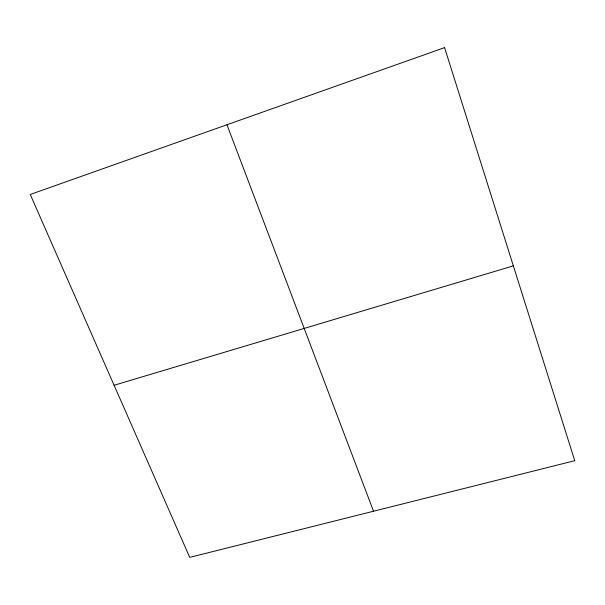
<?xml version="1.0" encoding="UTF-8"?>
<svg xmlns="http://www.w3.org/2000/svg" width="605" height="605" viewBox="0 0 605 605"><rect width="100%" height="100%" fill="white"/><g stroke="black" fill="none" stroke-linecap="round" stroke-linejoin="round"><path stroke-width="0.91" d="M114.095 385.272L513.35 265.86M226.958 124.751L373.519 511.233M444.577 47.621L30.25 194.47L189.728 557.379L574.75 460.7L444.577 47.621"/></g></svg>
